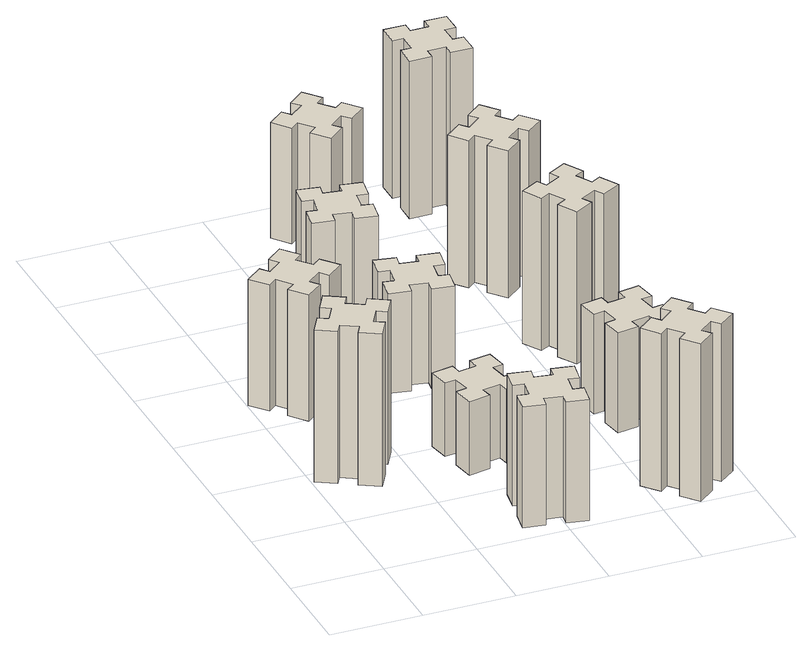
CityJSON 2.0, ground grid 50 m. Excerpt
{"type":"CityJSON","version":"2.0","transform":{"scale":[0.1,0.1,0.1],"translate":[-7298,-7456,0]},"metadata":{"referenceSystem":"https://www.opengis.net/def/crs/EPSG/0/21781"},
"CityObjects":{
"building1":{"type":"Building","attributes":{"class":"1000","function":"1000","usage":"1000","yearOfConstruction":2016,"roofType":"1000","measuredHeight":87,"storeysAboveGround":30,"storeysBelowGround":0},"geometry":[{"type":"Solid","lod":"1","boundaries":[[[[0,1,2,3,4,5,6,7,8,9,10,11,12,13,14,15,16,17,18,19]],[[17,16,20,21]],[[16,15,22,20]],[[15,14,23,22]],[[14,13,24,23]],[[13,12,25,24]],[[12,11,26,25]],[[11,10,27,26]],[[10,9,28,27]],[[9,8,29,28]],[[8,7,30,29]],[[7,6,31,30]],[[6,5,32,31]],[[5,4,33,32]],[[4,3,34,33]],[[3,2,35,34]],[[2,1,36,35]],[[1,0,37,36]],[[0,19,38,37]],[[19,18,39,38]],[[18,17,21,39]],[[24,25,26,27,28,29,30,31,32,33,34,35,36,37,38,39,21,20,22,23]]]]}]},
"building2":{"type":"Building","attributes":{"class":"1000","function":"1000","usage":"1000","yearOfConstruction":2016,"roofType":"1000","measuredHeight":72,"storeysAboveGround":30,"storeysBelowGround":0},"geometry":[{"type":"Solid","lod":"1","boundaries":[[[[40,41,42,43,44,45,46,47,48,49,50,51,52,53,54,55,56,57,58,59]],[[57,56,60,61]],[[56,55,62,60]],[[55,54,63,62]],[[54,53,64,63]],[[53,52,65,64]],[[52,51,66,65]],[[51,50,67,66]],[[50,49,68,67]],[[49,48,69,68]],[[48,47,70,69]],[[47,46,71,70]],[[46,45,72,71]],[[45,44,73,72]],[[44,43,74,73]],[[43,42,75,74]],[[42,41,76,75]],[[41,40,77,76]],[[40,59,78,77]],[[59,58,79,78]],[[58,57,61,79]],[[64,65,66,67,68,69,70,71,72,73,74,75,76,77,78,79,61,60,62,63]]]]}]},
"building3":{"type":"Building","attributes":{"class":"1000","function":"1000","usage":"1000","yearOfConstruction":2016,"roofType":"1000","measuredHeight":69,"storeysAboveGround":30,"storeysBelowGround":0},"geometry":[{"type":"Solid","lod":"1","boundaries":[[[[80,81,82,83,84,85,86,87,88,89,90,91,92,93,94,95,96,97,98,99]],[[97,96,100,101]],[[96,95,102,100]],[[95,94,103,102]],[[94,93,104,103]],[[93,92,105,104]],[[92,91,106,105]],[[91,90,107,106]],[[90,89,108,107]],[[89,88,109,108]],[[88,87,110,109]],[[87,86,111,110]],[[86,85,112,111]],[[85,84,113,112]],[[84,83,114,113]],[[83,82,115,114]],[[82,81,116,115]],[[81,80,117,116]],[[80,99,118,117]],[[99,98,119,118]],[[98,97,101,119]],[[104,105,106,107,108,109,110,111,112,113,114,115,116,117,118,119,101,100,102,103]]]]}]},
"building4":{"type":"Building","attributes":{"class":"1000","function":"1000","usage":"1000","yearOfConstruction":2016,"roofType":"1000","measuredHeight":42,"storeysAboveGround":30,"storeysBelowGround":0},"geometry":[{"type":"Solid","lod":"1","boundaries":[[[[120,121,122,123,124,125,126,127,128,129,130,131,132,133,134,135,136,137,138,139]],[[137,136,140,141]],[[136,135,142,140]],[[135,134,143,142]],[[134,133,144,143]],[[133,132,145,144]],[[132,131,146,145]],[[131,130,147,146]],[[130,129,148,147]],[[129,128,149,148]],[[128,127,150,149]],[[127,126,151,150]],[[126,125,152,151]],[[125,124,153,152]],[[124,123,154,153]],[[123,122,155,154]],[[122,121,156,155]],[[121,120,157,156]],[[120,139,158,157]],[[139,138,159,158]],[[138,137,141,159]],[[144,145,146,147,148,149,150,151,152,153,154,155,156,157,158,159,141,140,142,143]]]]}]},
"building5":{"type":"Building","attributes":{"class":"1000","function":"1000","usage":"1000","yearOfConstruction":2016,"roofType":"1000","measuredHeight":57,"storeysAboveGround":30,"storeysBelowGround":0},"geometry":[{"type":"Solid","lod":"1","boundaries":[[[[160,161,162,163,164,165,166,167,168,169,170,171,172,173,174,175,176,177,178,179]],[[177,176,180,181]],[[176,175,182,180]],[[175,174,183,182]],[[174,173,184,183]],[[173,172,185,184]],[[172,171,186,185]],[[171,170,187,186]],[[170,169,188,187]],[[169,168,189,188]],[[168,167,190,189]],[[167,166,191,190]],[[166,165,192,191]],[[165,164,193,192]],[[164,163,194,193]],[[163,162,195,194]],[[162,161,196,195]],[[161,160,197,196]],[[160,179,198,197]],[[179,178,199,198]],[[178,177,181,199]],[[184,185,186,187,188,189,190,191,192,193,194,195,196,197,198,199,181,180,182,183]]]]}]},
"building6":{"type":"Building","attributes":{"class":"1000","function":"1000","usage":"1000","yearOfConstruction":2016,"roofType":"1000","measuredHeight":60,"storeysAboveGround":30,"storeysBelowGround":0},"geometry":[{"type":"Solid","lod":"1","boundaries":[[[[200,201,202,203,204,205,206,207,208,209,210,211,212,213,214,215,216,217,218,219]],[[217,216,220,221]],[[216,215,222,220]],[[215,214,223,222]],[[214,213,224,223]],[[213,212,225,224]],[[212,211,226,225]],[[211,210,227,226]],[[210,209,228,227]],[[209,208,229,228]],[[208,207,230,229]],[[207,206,231,230]],[[206,205,232,231]],[[205,204,233,232]],[[204,203,234,233]],[[203,202,235,234]],[[202,201,236,235]],[[201,200,237,236]],[[200,219,238,237]],[[219,218,239,238]],[[218,217,221,239]],[[224,225,226,227,228,229,230,231,232,233,234,235,236,237,238,239,221,220,222,223]]]]}]},
"building7":{"type":"Building","attributes":{"class":"1000","function":"1000","usage":"1000","yearOfConstruction":2016,"roofType":"1000","measuredHeight":90,"storeysAboveGround":30,"storeysBelowGround":0},"geometry":[{"type":"Solid","lod":"1","boundaries":[[[[240,241,242,243,244,245,246,247,248,249,250,251,252,253,254,255,256,257,258,259]],[[257,256,260,261]],[[256,255,262,260]],[[255,254,263,262]],[[254,253,264,263]],[[253,252,265,264]],[[252,251,266,265]],[[251,250,267,266]],[[250,249,268,267]],[[249,248,269,268]],[[248,247,270,269]],[[247,246,271,270]],[[246,245,272,271]],[[245,244,273,272]],[[244,243,274,273]],[[243,242,275,274]],[[242,241,276,275]],[[241,240,277,276]],[[240,259,278,277]],[[259,258,279,278]],[[258,257,261,279]],[[264,265,266,267,268,269,270,271,272,273,274,275,276,277,278,279,261,260,262,263]]]]}]},
"building8":{"type":"Building","attributes":{"class":"1000","function":"1000","usage":"1000","yearOfConstruction":2016,"roofType":"1000","measuredHeight":66,"storeysAboveGround":30,"storeysBelowGround":0},"geometry":[{"type":"Solid","lod":"1","boundaries":[[[[280,281,282,283,284,285,286,287,288,289,290,291,292,293,294,295,296,297,298,299]],[[297,296,300,301]],[[296,295,302,300]],[[295,294,303,302]],[[294,293,304,303]],[[293,292,305,304]],[[292,291,306,305]],[[291,290,307,306]],[[290,289,308,307]],[[289,288,309,308]],[[288,287,310,309]],[[287,286,311,310]],[[286,285,312,311]],[[285,284,313,312]],[[284,283,314,313]],[[283,282,315,314]],[[282,281,316,315]],[[281,280,317,316]],[[280,299,318,317]],[[299,298,319,318]],[[298,297,301,319]],[[304,305,306,307,308,309,310,311,312,313,314,315,316,317,318,319,301,300,302,303]]]]}]},
"building9":{"type":"Building","attributes":{"class":"1000","function":"1000","usage":"1000","yearOfConstruction":2016,"roofType":"1000","measuredHeight":57,"storeysAboveGround":30,"storeysBelowGround":0},"geometry":[{"type":"Solid","lod":"1","boundaries":[[[[320,321,322,323,324,325,326,327,328,329,330,331,332,333,334,335,336,337,338,339]],[[337,336,340,341]],[[336,335,342,340]],[[335,334,343,342]],[[334,333,344,343]],[[333,332,345,344]],[[332,331,346,345]],[[331,330,347,346]],[[330,329,348,347]],[[329,328,349,348]],[[328,327,350,349]],[[327,326,351,350]],[[326,325,352,351]],[[325,324,353,352]],[[324,323,354,353]],[[323,322,355,354]],[[322,321,356,355]],[[321,320,357,356]],[[320,339,358,357]],[[339,338,359,358]],[[338,337,341,359]],[[344,345,346,347,348,349,350,351,352,353,354,355,356,357,358,359,341,340,342,343]]]]}]},
"building10":{"type":"Building","attributes":{"class":"1000","function":"1000","usage":"1000","yearOfConstruction":2016,"roofType":"1000","measuredHeight":87,"storeysAboveGround":30,"storeysBelowGround":0},"geometry":[{"type":"Solid","lod":"1","boundaries":[[[[360,361,362,363,364,365,366,367,368,369,370,371,372,373,374,375,376,377,378,379]],[[377,376,380,381]],[[376,375,382,380]],[[375,374,383,382]],[[374,373,384,383]],[[373,372,385,384]],[[372,371,386,385]],[[371,370,387,386]],[[370,369,388,387]],[[369,368,389,388]],[[368,367,390,389]],[[367,366,391,390]],[[366,365,392,391]],[[365,364,393,392]],[[364,363,394,393]],[[363,362,395,394]],[[362,361,396,395]],[[361,360,397,396]],[[360,379,398,397]],[[379,378,399,398]],[[378,377,381,399]],[[384,385,386,387,388,389,390,391,392,393,394,395,396,397,398,399,381,380,382,383]]]]}]},
"building11":{"type":"Building","attributes":{"class":"1000","function":"1000","usage":"1000","yearOfConstruction":2016,"roofType":"1000","measuredHeight":84,"storeysAboveGround":30,"storeysBelowGround":0},"geometry":[{"type":"Solid","lod":"1","boundaries":[[[[400,401,402,403,404,405,406,407,408,409,410,411,412,413,414,415,416,417,418,419]],[[417,416,420,421]],[[416,415,422,420]],[[415,414,423,422]],[[414,413,424,423]],[[413,412,425,424]],[[412,411,426,425]],[[411,410,427,426]],[[410,409,428,427]],[[409,408,429,428]],[[408,407,430,429]],[[407,406,431,430]],[[406,405,432,431]],[[405,404,433,432]],[[404,403,434,433]],[[403,402,435,434]],[[402,401,436,435]],[[401,400,437,436]],[[400,419,438,437]],[[419,418,439,438]],[[418,417,421,439]],[[424,425,426,427,428,429,430,431,432,433,434,435,436,437,438,439,421,420,422,423]]]]}]},
"building12":{"type":"Building","attributes":{"class":"1000","function":"1000","usage":"1000","yearOfConstruction":2016,"roofType":"1000","measuredHeight":90,"storeysAboveGround":30,"storeysBelowGround":0},"geometry":[{"type":"Solid","lod":"1","boundaries":[[[[440,441,442,443,444,445,446,447,448,449,450,451,452,453,454,455,456,457,458,459]],[[457,456,460,461]],[[456,455,462,460]],[[455,454,463,462]],[[454,453,464,463]],[[453,452,465,464]],[[452,451,466,465]],[[451,450,467,466]],[[450,449,468,467]],[[449,448,469,468]],[[448,447,470,469]],[[447,446,471,470]],[[446,445,472,471]],[[445,444,473,472]],[[444,443,474,473]],[[443,442,475,474]],[[442,441,476,475]],[[441,440,477,476]],[[440,459,478,477]],[[459,458,479,478]],[[458,457,461,479]],[[464,465,466,467,468,469,470,471,472,473,474,475,476,477,478,479,461,460,462,463]]]]}]}
},
"vertices":[
[316,887,0],[366,974,0],[418,944,0],[478,1048,0],[374,1108,0],[344,1056,0],[257,1106,0],[287,1158,0],[183,1218,0],[123,1114,0],[175,1084,0],[125,997,0],[73,1027,0],[13,923,0],[117,863,0],[147,915,0],[234,865,0],[204,813,0],[308,753,0],[368,857,0],[234,865,870],[204,813,870],[147,915,870],[117,863,870],[13,923,870],[73,1027,870],[125,997,870],[175,1084,870],[123,1114,870],[183,1218,870],[287,1158,870],[257,1106,870],[344,1056,870],[374,1108,870],[478,1048,870],[418,944,870],[366,974,870],[316,887,870],[368,857,870],[308,753,870],
[362,1758,0],[297,1834,0],[343,1873,0],[266,1965,0],[174,1888,0],[213,1842,0],[136,1777,0],[98,1823,0],[6,1746,0],[83,1654,0],[129,1693,0],[193,1616,0],[147,1578,0],[224,1486,0],[316,1563,0],[278,1609,0],[354,1673,0],[393,1627,0],[485,1704,0],[408,1796,0],[354,1673,720],[393,1627,720],[278,1609,720],[316,1563,720],[224,1486,720],[147,1578,720],[193,1616,720],[129,1693,720],[83,1654,720],[6,1746,720],[98,1823,720],[136,1777,720],[213,1842,720],[174,1888,720],[266,1965,720],[343,1873,720],[297,1834,720],[362,1758,720],[408,1796,720],[485,1704,720],
[886,314,0],[868,215,0],[809,226,0],[788,107,0],[907,87,0],[917,146,0],[1015,128,0],[1005,69,0],[1123,48,0],[1144,167,0],[1085,177,0],[1102,275,0],[1161,265,0],[1182,383,0],[1064,404,0],[1054,345,0],[955,362,0],[966,421,0],[847,442,0],[827,324,0],[955,362,690],[966,421,690],[1054,345,690],[1064,404,690],[1182,383,690],[1161,265,690],[1102,275,690],[1085,177,690],[1144,167,690],[1123,48,690],[1005,69,690],[1015,128,690],[917,146,690],[907,87,690],[788,107,690],[809,226,690],[868,215,690],[886,314,690],[827,324,690],[847,442,690],
[915,1002,0],[817,985,0],[807,1044,0],[688,1023,0],[709,905,0],[768,915,0],[786,817,0],[727,807,0],[747,688,0],[866,709,0],[855,768,0],[954,786,0],[964,727,0],[1082,747,0],[1061,866,0],[1002,855,0],[985,954,0],[1044,964,0],[1023,1082,0],[905,1061,0],[985,954,420],[1044,964,420],[1002,855,420],[1061,866,420],[1082,747,420],[964,727,420],[954,786,420],[855,768,420],[866,709,420],[747,688,420],[727,807,420],[786,817,420],[768,915,420],[709,905,420],[688,1023,420],[807,1044,420],[817,985,420],[915,1002,420],[905,1061,420],[1023,1082,420],
[817,1626,0],[915,1608,0],[905,1549,0],[1023,1528,0],[1044,1647,0],[985,1657,0],[1002,1755,0],[1061,1745,0],[1082,1863,0],[964,1884,0],[954,1825,0],[855,1842,0],[866,1901,0],[747,1922,0],[727,1804,0],[786,1794,0],[768,1695,0],[709,1706,0],[688,1587,0],[807,1567,0],[768,1695,570],[709,1706,570],[786,1794,570],[727,1804,570],[747,1922,570],[866,1901,570],[855,1842,570],[954,1825,570],[964,1884,570],[1082,1863,570],[1061,1745,570],[1002,1755,570],[985,1657,570],[1044,1647,570],[1023,1528,570],[905,1549,570],[915,1608,570],[817,1626,570],[807,1567,570],[688,1587,570],
[854,2565,0],[755,2582,0],[766,2641,0],[647,2662,0],[627,2544,0],[686,2534,0],[668,2435,0],[609,2446,0],[588,2327,0],[707,2307,0],[717,2366,0],[815,2348,0],[805,2289,0],[923,2268,0],[944,2387,0],[885,2397,0],[902,2495,0],[961,2485,0],[982,2603,0],[864,2624,0],[902,2495,600],[961,2485,600],[885,2397,600],[944,2387,600],[923,2268,600],[805,2289,600],[815,2348,600],[717,2366,600],[707,2307,600],[588,2327,600],[609,2446,600],[668,2435,600],[686,2534,600],[627,2544,600],[647,2662,600],[766,2641,600],[755,2582,600],[854,2565,600],[864,2624,600],[982,2603,600],
[1758,129,0],[1834,193,0],[1873,147,0],[1965,224,0],[1888,316,0],[1842,278,0],[1777,354,0],[1823,393,0],[1746,485,0],[1654,408,0],[1693,362,0],[1616,297,0],[1578,343,0],[1486,266,0],[1563,174,0],[1609,213,0],[1673,136,0],[1627,98,0],[1704,6,0],[1796,83,0],[1673,136,900],[1627,98,900],[1609,213,900],[1563,174,900],[1486,266,900],[1578,343,900],[1616,297,900],[1693,362,900],[1654,408,900],[1746,485,900],[1823,393,900],[1777,354,900],[1842,278,900],[1888,316,900],[1965,224,900],[1873,147,900],[1834,193,900],[1758,129,900],[1796,83,900],[1704,6,900],
[1102,3238,0],[1037,3314,0],[1083,3353,0],[1006,3445,0],[914,3368,0],[953,3322,0],[876,3257,0],[838,3303,0],[746,3226,0],[823,3134,0],[869,3173,0],[933,3096,0],[887,3058,0],[964,2966,0],[1056,3043,0],[1018,3089,0],[1094,3153,0],[1133,3107,0],[1225,3184,0],[1148,3276,0],[1094,3153,660],[1133,3107,660],[1018,3089,660],[1056,3043,660],[964,2966,660],[887,3058,660],[933,3096,660],[869,3173,660],[823,3134,660],[746,3226,660],[838,3303,660],[876,3257,660],[953,3322,660],[914,3368,660],[1006,3445,660],[1083,3353,660],[1037,3314,660],[1102,3238,660],[1148,3276,660],[1225,3184,660],
[1755,1102,0],[1657,1085,0],[1647,1144,0],[1528,1123,0],[1549,1005,0],[1608,1015,0],[1626,917,0],[1567,907,0],[1587,788,0],[1706,809,0],[1695,868,0],[1794,886,0],[1804,827,0],[1922,847,0],[1901,966,0],[1842,955,0],[1825,1054,0],[1884,1064,0],[1863,1182,0],[1745,1161,0],[1825,1054,570],[1884,1064,570],[1842,955,570],[1901,966,570],[1922,847,570],[1804,827,570],[1794,886,570],[1695,868,570],[1706,809,570],[1587,788,570],[1567,907,570],[1626,917,570],[1608,1015,570],[1549,1005,570],[1528,1123,570],[1647,1144,570],[1657,1085,570],[1755,1102,570],[1745,1161,570],[1863,1182,570],
[1846,1737,0],[1796,1824,0],[1848,1854,0],[1788,1958,0],[1684,1898,0],[1714,1846,0],[1627,1796,0],[1597,1848,0],[1493,1788,0],[1553,1684,0],[1605,1714,0],[1655,1627,0],[1603,1597,0],[1663,1493,0],[1767,1553,0],[1737,1605,0],[1824,1655,0],[1854,1603,0],[1958,1663,0],[1898,1767,0],[1824,1655,870],[1854,1603,870],[1737,1605,870],[1767,1553,870],[1663,1493,870],[1603,1597,870],[1655,1627,870],[1605,1714,870],[1553,1684,870],[1493,1788,870],[1597,1848,870],[1627,1796,870],[1714,1846,870],[1684,1898,870],[1788,1958,870],[1848,1854,870],[1796,1824,870],[1846,1737,870],[1898,1767,870],[1958,1663,870],
[1742,2498,0],[1677,2574,0],[1723,2613,0],[1646,2705,0],[1554,2628,0],[1593,2582,0],[1516,2517,0],[1478,2563,0],[1386,2486,0],[1463,2394,0],[1509,2433,0],[1573,2356,0],[1527,2318,0],[1604,2226,0],[1696,2303,0],[1658,2349,0],[1734,2413,0],[1773,2367,0],[1865,2444,0],[1788,2536,0],[1734,2413,840],[1773,2367,840],[1658,2349,840],[1696,2303,840],[1604,2226,840],[1527,2318,840],[1573,2356,840],[1509,2433,840],[1463,2394,840],[1386,2486,840],[1478,2563,840],[1516,2517,840],[1593,2582,840],[1554,2628,840],[1646,2705,840],[1723,2613,840],[1677,2574,840],[1742,2498,840],[1788,2536,840],[1865,2444,840],
[1575,3195,0],[1675,3195,0],[1675,3135,0],[1795,3135,0],[1795,3255,0],[1735,3255,0],[1735,3355,0],[1795,3355,0],[1795,3475,0],[1675,3475,0],[1675,3415,0],[1575,3415,0],[1575,3475,0],[1455,3475,0],[1455,3355,0],[1515,3355,0],[1515,3255,0],[1455,3255,0],[1455,3135,0],[1575,3135,0],[1515,3255,900],[1455,3255,900],[1515,3355,900],[1455,3355,900],[1455,3475,900],[1575,3475,900],[1575,3415,900],[1675,3415,900],[1675,3475,900],[1795,3475,900],[1795,3355,900],[1735,3355,900],[1735,3255,900],[1795,3255,900],[1795,3135,900],[1675,3135,900],[1675,3195,900],[1575,3195,900],[1575,3135,900],[1455,3135,900]
]}
